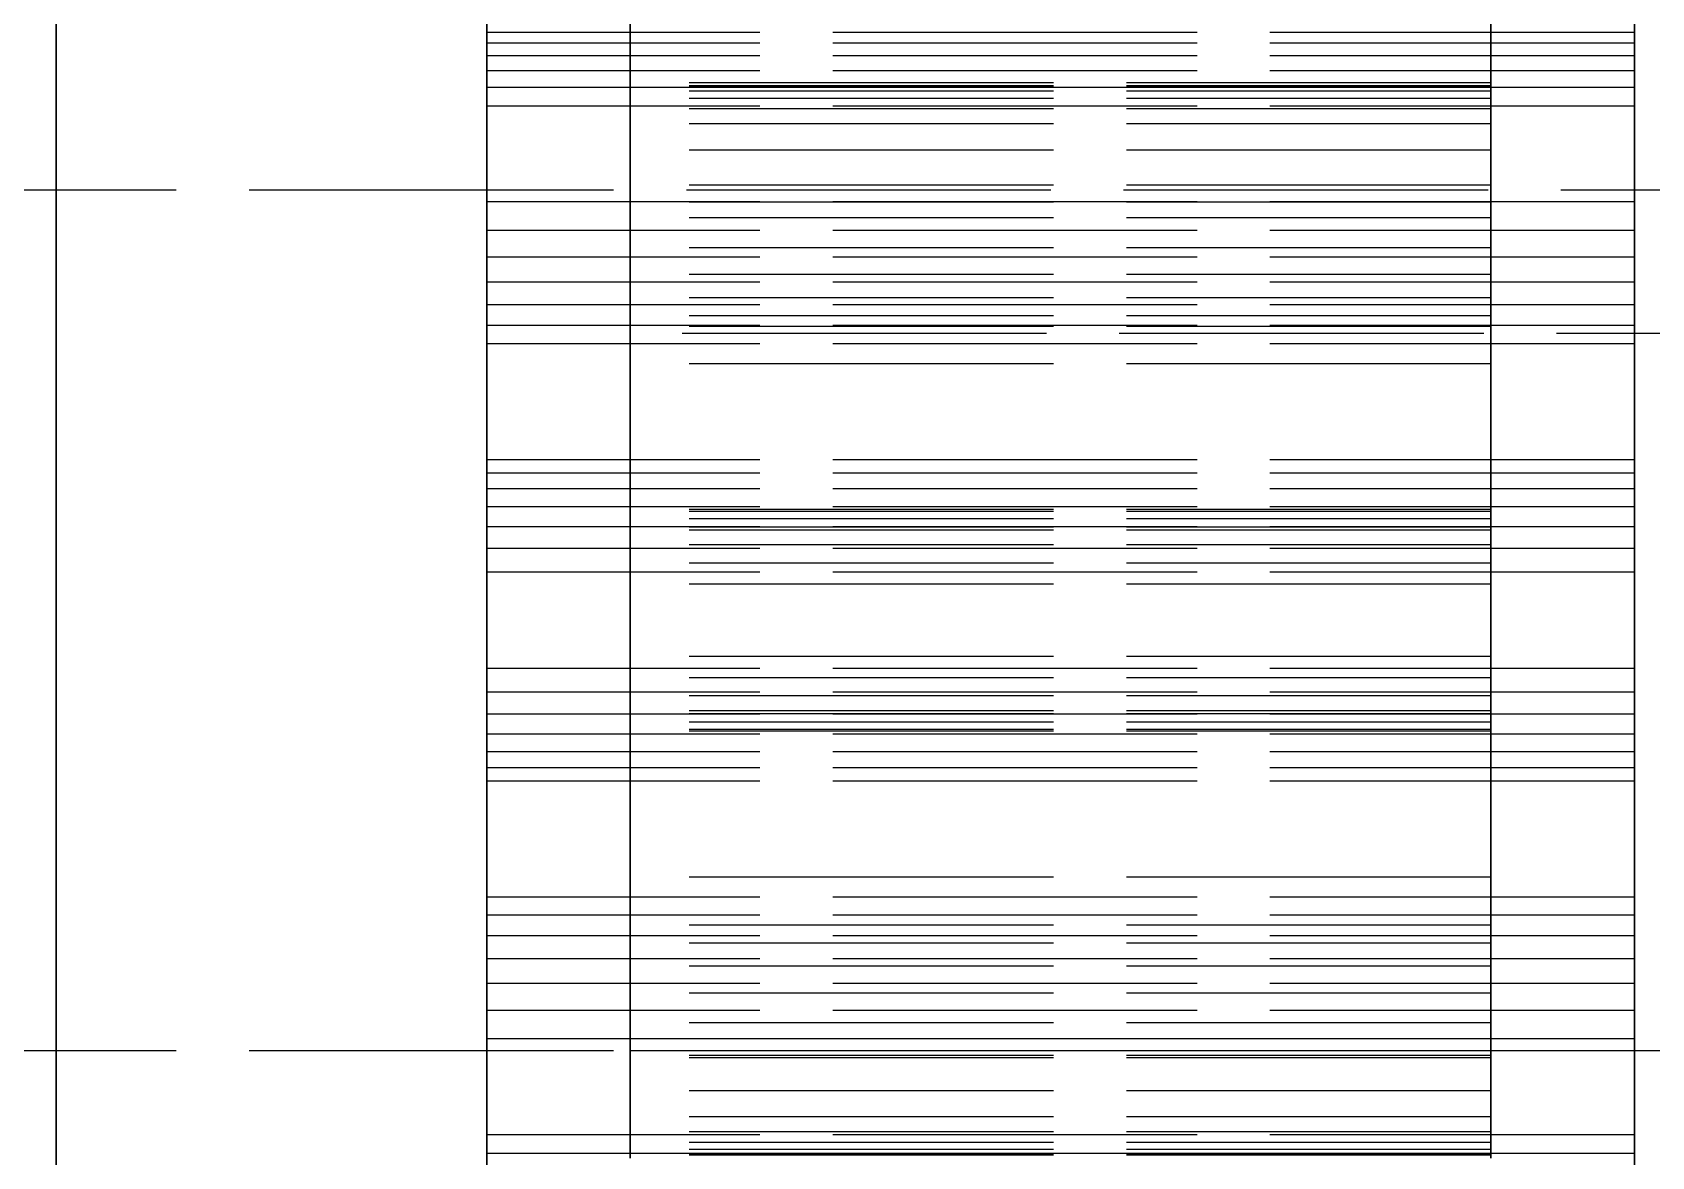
# Model space of a CAD drawing. Header units: millimetres. Extents: x -13 to 272, y -50 to 160.
# Drawn here: x 96.79 to 102.44, y 14.53 to 18.45 of the extents above; entities that cross this region are included whole.
import ezdxf

# ---------------------------------------------------------------- set-up
doc = ezdxf.new("R2010")
doc.units = ezdxf.units.MM
doc.linetypes.add('DASHED', pattern=[1.524, 1.27, -0.254])
doc.layers.add('HIDDEN', color=8, linetype='DASHED')
doc.layers.add('VISIBLE', color=7, linetype='CONTINUOUS')

msp = doc.modelspace()

# ---------------------------------------------------------------- linework, layer by layer
at = {"layer": 'HIDDEN'}
for points in [[(96.875, 24.395), (96.875, 23.6331), (96.875, 22.87119), (96.875, 22.10929), (96.875, 21.34738), (96.875, 20.58548), (96.875, 19.82357), (96.875, 19.06167), (96.875, 18.29976), (96.875, 17.53786), (96.875, 16.77595), (96.875, 16.01405), (96.875, 15.25214), (96.875, 14.49024), (96.875, 13.72833), (96.875, 12.96643), (96.875, 12.20452), (96.875, 11.44262), (96.875, 10.68071), (96.875, 9.91881), (96.875, 9.1569), (96.875, 8.395)], [(98.375, 24.42675), (98.375, 23.72833), (98.375, 23.02992), (98.375, 22.33151), (98.375, 21.6331), (98.375, 20.93468), (98.375, 20.23627), (98.375, 19.53786), (98.375, 18.83944), (98.375, 18.14103), (98.375, 17.44262), (98.375, 16.74421), (98.375, 16.04579), (98.375, 15.34738), (98.375, 14.64897), (98.375, 13.95056), (98.375, 13.25214), (98.375, 12.55373), (98.375, 11.85532), (98.375, 11.1569), (98.375, 10.45849), (98.375, 9.76008), (98.375, 9.06167), (98.375, 8.36325)], [(98.375, 16.395), (98.375, 16.74421), (98.375, 17.09341), (98.375, 17.44262), (98.375, 17.79183), (98.375, 18.14103), (98.375, 18.49024), (98.375, 18.83944), (98.375, 19.18865), (98.375, 19.53786), (98.375, 19.88706), (98.375, 20.23627), (98.375, 20.58548), (98.375, 20.93468), (98.375, 21.28389), (98.375, 21.6331), (98.375, 21.9823), (98.375, 22.33151), (98.375, 22.68071), (98.375, 23.02992), (98.375, 23.37913), (98.375, 23.72833), (98.375, 24.07754)], [(98.875, 18.26967), (98.875, 18.6202)], [(98.875, 18.6202), (98.875, 18.26967)], [(101.875, 18.26967), (101.875, 18.6202)], [(101.875, 18.6202), (101.875, 18.26967)], [(96.875, 18.53786), (96.875, 18.37913), (96.875, 18.2204), (96.875, 18.06167), (96.875, 17.90294), (96.875, 17.74421), (96.875, 17.58548), (96.875, 17.42675), (96.875, 17.26802), (96.875, 17.10929), (96.875, 16.95056), (96.875, 16.79183), (96.875, 16.6331), (96.875, 16.47437), (96.875, 16.31563), (96.875, 16.1569), (96.875, 15.99817), (96.875, 15.83944), (96.875, 15.68071), (96.875, 15.52198), (96.875, 15.36325), (96.875, 15.20452), (96.875, 15.04579), (96.875, 14.88706), (96.875, 14.72833), (96.875, 14.5696), (96.875, 14.41087)], [(96.875, 18.53786), (96.875, 18.37913), (96.875, 18.2204), (96.875, 18.06167), (96.875, 17.90294), (96.875, 17.74421), (96.875, 17.58548), (96.875, 17.42675), (96.875, 17.26802), (96.875, 17.10929), (96.875, 16.95056), (96.875, 16.79183), (96.875, 16.6331), (96.875, 16.47437), (96.875, 16.31563), (96.875, 16.1569), (96.875, 15.99817), (96.875, 15.83944), (96.875, 15.68071), (96.875, 15.52198), (96.875, 15.36325), (96.875, 15.20452), (96.875, 15.04579), (96.875, 14.88706), (96.875, 14.72833), (96.875, 14.5696), (96.875, 14.41087)], [(98.375, 18.56167), (98.375, 18.35532), (98.375, 18.14897), (98.375, 17.94262), (98.375, 17.73627), (98.375, 17.52992), (98.375, 17.32357), (98.375, 17.11722), (98.375, 16.91087), (98.375, 16.70452), (98.375, 16.49817), (98.375, 16.29183), (98.375, 16.08548), (98.375, 15.87913), (98.375, 15.67278), (98.375, 15.46643), (98.375, 15.26008), (98.375, 15.05373), (98.375, 14.84738), (98.375, 14.64103), (98.375, 14.43468)], [(98.375, 16.395), (98.375, 16.69857), (98.375, 17.00214), (98.375, 17.30571), (98.375, 17.60929), (98.375, 17.91286), (98.375, 18.21643), (98.375, 18.52)], [(98.375, 18.52), (98.375, 17.91286), (98.375, 17.30571), (98.375, 16.69857), (98.375, 16.09143), (98.375, 15.48429), (98.375, 14.87714), (98.375, 14.27), (98.375, 13.66286), (98.375, 13.05571), (98.375, 12.44857), (98.375, 11.84143), (98.375, 11.23429), (98.375, 10.62714), (98.375, 10.02), (98.375, 9.41286), (98.375, 8.80571), (98.375, 8.19857)], [(102.375, 16.395), (102.375, 16.69857), (102.375, 17.00214), (102.375, 17.30571), (102.375, 17.60929), (102.375, 17.91286), (102.375, 18.21643), (102.375, 18.52)], [(102.375, 18.52), (102.375, 17.91286), (102.375, 17.30571), (102.375, 16.69857), (102.375, 16.09143), (102.375, 15.48429), (102.375, 14.87714), (102.375, 14.27), (102.375, 13.66286), (102.375, 13.05571), (102.375, 12.44857), (102.375, 11.84143), (102.375, 11.23429), (102.375, 10.62714), (102.375, 10.02), (102.375, 9.41286), (102.375, 8.80571), (102.375, 8.19857)], [(96.875, 16.395), (96.875, 16.45849), (96.875, 16.52198), (96.875, 16.58548), (96.875, 16.64897), (96.875, 16.71246), (96.875, 16.77595), (96.875, 16.83944), (96.875, 16.90294), (96.875, 16.96643), (96.875, 17.02992), (96.875, 17.09341), (96.875, 17.1569), (96.875, 17.2204), (96.875, 17.28389), (96.875, 17.34738), (96.875, 17.41087), (96.875, 17.47437), (96.875, 17.53786), (96.875, 17.60135), (96.875, 17.66484), (96.875, 17.72833), (96.875, 17.79183), (96.875, 17.85532), (96.875, 17.91881), (96.875, 17.9823), (96.875, 18.04579), (96.875, 18.10929), (96.875, 18.17278), (96.875, 18.23627), (96.875, 18.29976), (96.875, 18.36325), (96.875, 18.42675), (96.875, 18.49024)], [(96.875, 18.49024), (96.875, 18.36325), (96.875, 18.23627), (96.875, 18.10929), (96.875, 17.9823), (96.875, 17.85532), (96.875, 17.72833), (96.875, 17.60135), (96.875, 17.47437), (96.875, 17.34738), (96.875, 17.2204), (96.875, 17.09341), (96.875, 16.96643), (96.875, 16.83944), (96.875, 16.71246), (96.875, 16.58548), (96.875, 16.45849), (96.875, 16.33151), (96.875, 16.20452), (96.875, 16.07754), (96.875, 15.95056), (96.875, 15.82357), (96.875, 15.69659), (96.875, 15.5696), (96.875, 15.44262), (96.875, 15.31563), (96.875, 15.18865), (96.875, 15.06167), (96.875, 14.93468), (96.875, 14.8077), (96.875, 14.68071), (96.875, 14.55373), (96.875, 14.42675)], [(96.875, 16.395), (96.875, 16.47437), (96.875, 16.55373), (96.875, 16.6331), (96.875, 16.71246), (96.875, 16.79183), (96.875, 16.87119), (96.875, 16.95056), (96.875, 17.02992), (96.875, 17.10929), (96.875, 17.18865), (96.875, 17.26802), (96.875, 17.34738), (96.875, 17.42675), (96.875, 17.50611), (96.875, 17.58548), (96.875, 17.66484), (96.875, 17.74421), (96.875, 17.82357), (96.875, 17.90294), (96.875, 17.9823), (96.875, 18.06167), (96.875, 18.14103), (96.875, 18.2204), (96.875, 18.29976), (96.875, 18.37913), (96.875, 18.45849)], [(96.875, 16.395), (96.875, 16.47437), (96.875, 16.55373), (96.875, 16.6331), (96.875, 16.71246), (96.875, 16.79183), (96.875, 16.87119), (96.875, 16.95056), (96.875, 17.02992), (96.875, 17.10929), (96.875, 17.18865), (96.875, 17.26802), (96.875, 17.34738), (96.875, 17.42675), (96.875, 17.50611), (96.875, 17.58548), (96.875, 17.66484), (96.875, 17.74421), (96.875, 17.82357), (96.875, 17.90294), (96.875, 17.9823), (96.875, 18.06167), (96.875, 18.14103), (96.875, 18.2204), (96.875, 18.29976), (96.875, 18.37913), (96.875, 18.45849)], [(98.375, 16.395), (98.375, 16.49817), (98.375, 16.60135), (98.375, 16.70452), (98.375, 16.8077), (98.375, 16.91087), (98.375, 17.01405), (98.375, 17.11722), (98.375, 17.2204), (98.375, 17.32357), (98.375, 17.42675), (98.375, 17.52992), (98.375, 17.6331), (98.375, 17.73627), (98.375, 17.83944), (98.375, 17.94262), (98.375, 18.04579), (98.375, 18.14897), (98.375, 18.25214), (98.375, 18.35532), (98.375, 18.45849)], [(98.375, 18.40794), (98.375, 18.44509)], [(98.375, 18.44509), (98.375, 18.40794)], [(102.375, 18.44509), (98.375, 18.44509)], [(98.375, 18.36327), (98.375, 18.40794)], [(98.375, 18.40794), (98.375, 18.36327)], [(102.375, 18.40794), (98.375, 18.40794)], [(102.375, 18.40794), (98.375, 18.40794)], [(102.375, 18.40794), (102.375, 18.44509)], [(102.375, 18.44509), (102.375, 18.40794)], [(102.375, 18.36327), (102.375, 18.40794)], [(102.375, 18.40794), (102.375, 18.36327)], [(98.375, 18.31156), (98.375, 18.36327)], [(98.375, 18.36327), (98.375, 18.31156)], [(102.375, 18.36327), (98.375, 18.36327)], [(102.375, 18.36327), (98.375, 18.36327)], [(102.375, 18.31156), (102.375, 18.36327)], [(102.375, 18.36327), (102.375, 18.31156)], [(98.375, 18.25319), (98.375, 18.31156)], [(98.375, 18.31156), (98.375, 18.25319)], [(102.375, 18.31156), (98.375, 18.31156)], [(102.375, 18.31156), (98.375, 18.31156)], [(102.375, 18.25319), (102.375, 18.31156)], [(102.375, 18.31156), (102.375, 18.25319)], [(98.375, 18.18843), (98.375, 18.25319)], [(98.375, 18.25319), (98.375, 18.18843)], [(102.375, 18.25319), (98.375, 18.25319)], [(102.375, 18.25319), (98.375, 18.25319)], [(98.875, 17.85316), (98.875, 18.26967)], [(98.875, 18.26967), (98.875, 17.85316)], [(101.875, 18.26967), (98.875, 18.26967)], [(101.875, 18.26967), (98.875, 18.26967)], [(98.875, 18.25301), (98.875, 18.25859)], [(98.875, 18.25859), (98.875, 18.25423)], [(98.875, 18.25423), (98.875, 18.25859)], [(98.875, 18.25859), (98.875, 18.25301)], [(101.875, 18.25859), (98.875, 18.25859)], [(101.875, 18.25859), (98.875, 18.25859)], [(98.875, 18.25423), (98.875, 18.23976)], [(98.875, 18.23976), (98.875, 18.25423)], [(101.875, 18.25423), (98.875, 18.25423)], [(101.875, 18.25423), (98.875, 18.25423)], [(98.875, 18.03472), (98.875, 18.25301)], [(98.875, 18.25301), (98.875, 18.03472)], [(101.875, 18.25301), (98.875, 18.25301)], [(101.875, 18.25301), (98.875, 18.25301)], [(98.875, 18.23976), (98.875, 18.21475)], [(98.875, 18.21475), (98.875, 18.23976)], [(101.875, 18.23976), (98.875, 18.23976)], [(101.875, 18.23976), (98.875, 18.23976)], [(101.875, 17.85316), (101.875, 18.26967)], [(101.875, 18.26967), (101.875, 17.85316)], [(101.875, 18.25301), (101.875, 18.25859)], [(101.875, 18.25859), (101.875, 18.25423)], [(101.875, 18.25423), (101.875, 18.25859)], [(101.875, 18.25859), (101.875, 18.25301)], [(101.875, 18.25423), (101.875, 18.23976)], [(101.875, 18.23976), (101.875, 18.25423)], [(101.875, 18.03472), (101.875, 18.25301)], [(101.875, 18.25301), (101.875, 18.03472)], [(101.875, 18.23976), (101.875, 18.21475)], [(101.875, 18.21475), (101.875, 18.23976)], [(102.375, 18.18843), (102.375, 18.25319)], [(102.375, 18.25319), (102.375, 18.18843)], [(98.375, 17.85388), (98.375, 18.18843)], [(98.375, 18.18843), (98.375, 17.85388)], [(102.375, 18.18843), (98.375, 18.18843)], [(102.375, 18.18843), (98.375, 18.18843)], [(98.875, 18.21475), (98.875, 18.17811)], [(98.875, 18.17811), (98.875, 18.21475)], [(101.875, 18.21475), (98.875, 18.21475)], [(101.875, 18.21475), (98.875, 18.21475)], [(98.875, 18.17811), (98.875, 18.12581)], [(98.875, 18.12581), (98.875, 18.17811)], [(101.875, 18.17811), (98.875, 18.17811)], [(101.875, 18.17811), (98.875, 18.17811)], [(101.875, 18.21475), (101.875, 18.17811)], [(101.875, 18.17811), (101.875, 18.21475)], [(101.875, 18.17811), (101.875, 18.12581)], [(101.875, 18.12581), (101.875, 18.17811)], [(102.375, 17.85388), (102.375, 18.18843)], [(102.375, 18.18843), (102.375, 17.85388)], [(98.875, 18.12581), (98.875, 17.85316)], [(98.875, 17.85316), (98.875, 18.12581)], [(101.875, 18.12581), (98.875, 18.12581)], [(101.875, 18.12581), (98.875, 18.12581)], [(101.875, 18.12581), (101.875, 17.85316)], [(101.875, 17.85316), (101.875, 18.12581)], [(98.875, 17.91201), (98.875, 18.03472)], [(98.875, 18.03472), (98.875, 17.91201)], [(101.875, 18.03472), (98.875, 18.03472)], [(101.875, 18.03472), (98.875, 18.03472)], [(101.875, 17.91201), (101.875, 18.03472)], [(101.875, 18.03472), (101.875, 17.91201)], [(147.585, 17.895), (90.875, 17.895)], [(98.875, 17.79819), (98.875, 17.91201)], [(98.875, 17.91201), (98.875, 17.79819)], [(101.875, 17.91201), (98.875, 17.91201)], [(101.875, 17.91201), (98.875, 17.91201)], [(101.875, 17.79819), (101.875, 17.91201)], [(101.875, 17.91201), (101.875, 17.79819)], [(98.375, 17.75434), (98.375, 17.85388)], [(98.375, 17.85388), (98.375, 17.75434)], [(102.375, 17.85388), (98.375, 17.85388)], [(102.375, 17.85388), (98.375, 17.85388)], [(101.875, 17.85316), (98.875, 17.85316)], [(101.875, 17.85316), (98.875, 17.85316)], [(102.375, 17.75434), (102.375, 17.85388)], [(102.375, 17.85388), (102.375, 17.75434)], [(98.875, 17.69403), (98.875, 17.79819)], [(98.875, 17.79819), (98.875, 17.69403)], [(101.875, 17.79819), (98.875, 17.79819)], [(101.875, 17.79819), (98.875, 17.79819)], [(101.875, 17.69403), (101.875, 17.79819)], [(101.875, 17.79819), (101.875, 17.69403)], [(98.375, 17.66113), (98.375, 17.75434)], [(98.375, 17.75434), (98.375, 17.66113)], [(102.375, 17.75434), (98.375, 17.75434)], [(102.375, 17.75434), (98.375, 17.75434)], [(102.375, 17.66113), (102.375, 17.75434)], [(102.375, 17.75434), (102.375, 17.66113)], [(98.875, 17.60059), (98.875, 17.69403)], [(98.875, 17.69403), (98.875, 17.60059)], [(101.875, 17.69403), (98.875, 17.69403)], [(101.875, 17.69403), (98.875, 17.69403)], [(101.875, 17.60059), (101.875, 17.69403)], [(101.875, 17.69403), (101.875, 17.60059)], [(98.375, 17.57454), (98.375, 17.66113)], [(98.375, 17.66113), (98.375, 17.57454)], [(102.375, 17.66113), (98.375, 17.66113)], [(102.375, 17.66113), (98.375, 17.66113)], [(102.375, 17.57454), (102.375, 17.66113)], [(102.375, 17.66113), (102.375, 17.57454)], [(98.375, 17.49496), (98.375, 17.57454)], [(98.375, 17.57454), (98.375, 17.49496)], [(102.375, 17.57454), (98.375, 17.57454)], [(102.375, 17.57454), (98.375, 17.57454)], [(98.875, 17.51971), (98.875, 17.60059)], [(98.875, 17.60059), (98.875, 17.51971)], [(101.875, 17.60059), (98.875, 17.60059)], [(101.875, 17.60059), (98.875, 17.60059)], [(101.875, 17.51971), (101.875, 17.60059)], [(101.875, 17.60059), (101.875, 17.51971)], [(102.375, 17.49496), (102.375, 17.57454)], [(102.375, 17.57454), (102.375, 17.49496)], [(98.375, 17.42291), (98.375, 17.49496)], [(98.375, 17.49496), (98.375, 17.42291)], [(102.375, 17.49496), (98.375, 17.49496)], [(102.375, 17.49496), (98.375, 17.49496)], [(98.875, 17.45668), (98.875, 17.51971)], [(98.875, 17.51971), (98.875, 17.45668)], [(101.875, 17.51971), (98.875, 17.51971)], [(101.875, 17.51971), (98.875, 17.51971)], [(101.875, 17.45668), (101.875, 17.51971)], [(101.875, 17.51971), (101.875, 17.45668)], [(102.375, 17.42291), (102.375, 17.49496)], [(102.375, 17.49496), (102.375, 17.42291)], [(98.875, 17.28944), (98.875, 17.45668)], [(98.875, 17.45668), (98.875, 17.28944)], [(101.875, 17.45668), (98.875, 17.45668)], [(101.875, 17.45668), (98.875, 17.45668)], [(101.875, 17.28944), (101.875, 17.45668)], [(101.875, 17.45668), (101.875, 17.28944)], [(98.375, 17.35911), (98.375, 17.42291)], [(98.375, 17.42291), (98.375, 17.35911)], [(102.375, 17.42291), (98.375, 17.42291)], [(102.375, 17.42291), (98.375, 17.42291)], [(98.875, 17.42), (98.875, 17.37952), (98.875, 17.33905), (98.875, 17.29857), (98.875, 17.2581), (98.875, 17.21762), (98.875, 17.17714), (98.875, 17.13667), (98.875, 17.09619), (98.875, 17.05571), (98.875, 17.01524), (98.875, 16.97476), (98.875, 16.93429), (98.875, 16.89381), (98.875, 16.85333), (98.875, 16.81286), (98.875, 16.77238), (98.875, 16.7319), (98.875, 16.69143), (98.875, 16.65095), (98.875, 16.61048), (98.875, 16.57), (98.875, 16.52952), (98.875, 16.48905), (98.875, 16.44857), (98.875, 16.4081), (98.875, 16.36762), (98.875, 16.32714), (98.875, 16.28667), (98.875, 16.24619), (98.875, 16.20571), (98.875, 16.16524), (98.875, 16.12476), (98.875, 16.08429), (98.875, 16.04381), (98.875, 16.00333), (98.875, 15.96286), (98.875, 15.92238), (98.875, 15.8819), (98.875, 15.84143), (98.875, 15.80095), (98.875, 15.76048), (98.875, 15.72), (98.875, 15.67952), (98.875, 15.63905), (98.875, 15.59857), (98.875, 15.5581), (98.875, 15.51762), (98.875, 15.47714), (98.875, 15.43667), (98.875, 15.39619), (98.875, 15.35571), (98.875, 15.31524), (98.875, 15.27476), (98.875, 15.23429), (98.875, 15.19381), (98.875, 15.15333), (98.875, 15.11286), (98.875, 15.07238), (98.875, 15.0319), (98.875, 14.99143), (98.875, 14.95095), (98.875, 14.91048), (98.875, 14.87)], [(98.875, 14.87), (98.875, 14.91048), (98.875, 14.95095), (98.875, 14.99143), (98.875, 15.0319), (98.875, 15.07238), (98.875, 15.11286), (98.875, 15.15333), (98.875, 15.19381), (98.875, 15.23429), (98.875, 15.27476), (98.875, 15.31524), (98.875, 15.35571), (98.875, 15.39619), (98.875, 15.43667), (98.875, 15.47714), (98.875, 15.51762), (98.875, 15.5581), (98.875, 15.59857), (98.875, 15.63905), (98.875, 15.67952), (98.875, 15.72), (98.875, 15.76048), (98.875, 15.80095), (98.875, 15.84143), (98.875, 15.8819), (98.875, 15.92238), (98.875, 15.96286), (98.875, 16.00333), (98.875, 16.04381), (98.875, 16.08429), (98.875, 16.12476), (98.875, 16.16524), (98.875, 16.20571), (98.875, 16.24619), (98.875, 16.28667), (98.875, 16.32714), (98.875, 16.36762), (98.875, 16.4081), (98.875, 16.44857), (98.875, 16.48905), (98.875, 16.52952), (98.875, 16.57), (98.875, 16.61048), (98.875, 16.65095), (98.875, 16.69143), (98.875, 16.7319), (98.875, 16.77238), (98.875, 16.81286), (98.875, 16.85333), (98.875, 16.89381), (98.875, 16.93429), (98.875, 16.97476), (98.875, 17.01524), (98.875, 17.05571), (98.875, 17.09619), (98.875, 17.13667), (98.875, 17.17714), (98.875, 17.21762), (98.875, 17.2581), (98.875, 17.29857), (98.875, 17.33905), (98.875, 17.37952), (98.875, 17.42)], [(101.875, 17.42), (98.875, 17.42)], [(101.875, 17.42), (98.875, 17.42)], [(98.875, 16.395), (98.875, 16.41087), (98.875, 16.42675), (98.875, 16.44262), (98.875, 16.45849), (98.875, 16.47437), (98.875, 16.49024), (98.875, 16.50611), (98.875, 16.52198), (98.875, 16.53786), (98.875, 16.55373), (98.875, 16.5696), (98.875, 16.58548), (98.875, 16.60135), (98.875, 16.61722), (98.875, 16.6331), (98.875, 16.64897), (98.875, 16.66484), (98.875, 16.68071), (98.875, 16.69659), (98.875, 16.71246), (98.875, 16.72833), (98.875, 16.74421), (98.875, 16.76008), (98.875, 16.77595), (98.875, 16.79183), (98.875, 16.8077), (98.875, 16.82357), (98.875, 16.83944), (98.875, 16.85532), (98.875, 16.87119), (98.875, 16.88706), (98.875, 16.90294), (98.875, 16.91881), (98.875, 16.93468), (98.875, 16.95056), (98.875, 16.96643), (98.875, 16.9823), (98.875, 16.99817), (98.875, 17.01405), (98.875, 17.02992), (98.875, 17.04579), (98.875, 17.06167), (98.875, 17.07754), (98.875, 17.09341), (98.875, 17.10929), (98.875, 17.12516), (98.875, 17.14103), (98.875, 17.1569), (98.875, 17.17278), (98.875, 17.18865), (98.875, 17.20452), (98.875, 17.2204), (98.875, 17.23627), (98.875, 17.25214), (98.875, 17.26802), (98.875, 17.28389), (98.875, 17.29976), (98.875, 17.31563), (98.875, 17.33151), (98.875, 17.34738), (98.875, 17.36325), (98.875, 17.37913), (98.875, 17.395)], [(103.374, 17.395), (98.875, 17.395)], [(103.374, 17.395), (98.875, 17.395)], [(98.875, 17.395), (98.875, 17.35532), (98.875, 17.31563), (98.875, 17.27595), (98.875, 17.23627), (98.875, 17.19659), (98.875, 17.1569), (98.875, 17.11722), (98.875, 17.07754), (98.875, 17.03786), (98.875, 16.99817), (98.875, 16.95849), (98.875, 16.91881), (98.875, 16.87913), (98.875, 16.83944), (98.875, 16.79976), (98.875, 16.76008), (98.875, 16.7204), (98.875, 16.68071), (98.875, 16.64103), (98.875, 16.60135), (98.875, 16.56167), (98.875, 16.52198), (98.875, 16.4823), (98.875, 16.44262), (98.875, 16.40294), (98.875, 16.36325), (98.875, 16.32357), (98.875, 16.28389), (98.875, 16.24421), (98.875, 16.20452), (98.875, 16.16484), (98.875, 16.12516), (98.875, 16.08548), (98.875, 16.04579), (98.875, 16.00611), (98.875, 15.96643), (98.875, 15.92675), (98.875, 15.88706), (98.875, 15.84738), (98.875, 15.8077), (98.875, 15.76802), (98.875, 15.72833), (98.875, 15.68865), (98.875, 15.64897), (98.875, 15.60929), (98.875, 15.5696), (98.875, 15.52992), (98.875, 15.49024), (98.875, 15.45056), (98.875, 15.41087), (98.875, 15.37119), (98.875, 15.33151), (98.875, 15.29183), (98.875, 15.25214), (98.875, 15.21246), (98.875, 15.17278), (98.875, 15.1331), (98.875, 15.09341), (98.875, 15.05373), (98.875, 15.01405), (98.875, 14.97437), (98.875, 14.93468), (98.875, 14.895)], [(101.875, 17.42), (101.875, 17.37952), (101.875, 17.33905), (101.875, 17.29857), (101.875, 17.2581), (101.875, 17.21762), (101.875, 17.17714), (101.875, 17.13667), (101.875, 17.09619), (101.875, 17.05571), (101.875, 17.01524), (101.875, 16.97476), (101.875, 16.93429), (101.875, 16.89381), (101.875, 16.85333), (101.875, 16.81286), (101.875, 16.77238), (101.875, 16.7319), (101.875, 16.69143), (101.875, 16.65095), (101.875, 16.61048), (101.875, 16.57), (101.875, 16.52952), (101.875, 16.48905), (101.875, 16.44857), (101.875, 16.4081), (101.875, 16.36762), (101.875, 16.32714), (101.875, 16.28667), (101.875, 16.24619), (101.875, 16.20571), (101.875, 16.16524), (101.875, 16.12476), (101.875, 16.08429), (101.875, 16.04381), (101.875, 16.00333), (101.875, 15.96286), (101.875, 15.92238), (101.875, 15.8819), (101.875, 15.84143), (101.875, 15.80095), (101.875, 15.76048), (101.875, 15.72), (101.875, 15.67952), (101.875, 15.63905), (101.875, 15.59857), (101.875, 15.5581), (101.875, 15.51762), (101.875, 15.47714), (101.875, 15.43667), (101.875, 15.39619), (101.875, 15.35571), (101.875, 15.31524), (101.875, 15.27476), (101.875, 15.23429), (101.875, 15.19381), (101.875, 15.15333), (101.875, 15.11286), (101.875, 15.07238), (101.875, 15.0319), (101.875, 14.99143), (101.875, 14.95095), (101.875, 14.91048), (101.875, 14.87)], [(101.875, 14.87), (101.875, 14.91048), (101.875, 14.95095), (101.875, 14.99143), (101.875, 15.0319), (101.875, 15.07238), (101.875, 15.11286), (101.875, 15.15333), (101.875, 15.19381), (101.875, 15.23429), (101.875, 15.27476), (101.875, 15.31524), (101.875, 15.35571), (101.875, 15.39619), (101.875, 15.43667), (101.875, 15.47714), (101.875, 15.51762), (101.875, 15.5581), (101.875, 15.59857), (101.875, 15.63905), (101.875, 15.67952), (101.875, 15.72), (101.875, 15.76048), (101.875, 15.80095), (101.875, 15.84143), (101.875, 15.8819), (101.875, 15.92238), (101.875, 15.96286), (101.875, 16.00333), (101.875, 16.04381), (101.875, 16.08429), (101.875, 16.12476), (101.875, 16.16524), (101.875, 16.20571), (101.875, 16.24619), (101.875, 16.28667), (101.875, 16.32714), (101.875, 16.36762), (101.875, 16.4081), (101.875, 16.44857), (101.875, 16.48905), (101.875, 16.52952), (101.875, 16.57), (101.875, 16.61048), (101.875, 16.65095), (101.875, 16.69143), (101.875, 16.7319), (101.875, 16.77238), (101.875, 16.81286), (101.875, 16.85333), (101.875, 16.89381), (101.875, 16.93429), (101.875, 16.97476), (101.875, 17.01524), (101.875, 17.05571), (101.875, 17.09619), (101.875, 17.13667), (101.875, 17.17714), (101.875, 17.21762), (101.875, 17.2581), (101.875, 17.29857), (101.875, 17.33905), (101.875, 17.37952), (101.875, 17.42)], [(102.375, 17.35911), (102.375, 17.42291)], [(102.375, 17.42291), (102.375, 17.35911)], [(98.375, 16.95483), (98.375, 17.35911)], [(98.375, 17.35911), (98.375, 16.95483)], [(102.375, 17.35911), (98.375, 17.35911)], [(102.375, 17.35911), (98.375, 17.35911)], [(102.375, 16.95483), (102.375, 17.35911)], [(102.375, 17.35911), (102.375, 16.95483)], [(98.875, 16.72047), (98.875, 17.28944)], [(98.875, 17.28944), (98.875, 16.72047)], [(101.875, 17.28944), (98.875, 17.28944)], [(101.875, 17.28944), (98.875, 17.28944)], [(101.875, 16.72047), (101.875, 17.28944)], [(101.875, 17.28944), (101.875, 16.72047)], [(98.375, 16.90828), (98.375, 16.95483)], [(98.375, 16.95483), (98.375, 16.90828)], [(102.375, 16.95483), (98.375, 16.95483)], [(102.375, 16.95483), (98.375, 16.95483)], [(102.375, 16.90828), (102.375, 16.95483)], [(102.375, 16.95483), (102.375, 16.90828)], [(98.375, 16.85345), (98.375, 16.90828)], [(98.375, 16.90828), (98.375, 16.85345)], [(102.375, 16.90828), (98.375, 16.90828)], [(102.375, 16.90828), (98.375, 16.90828)], [(102.375, 16.85345), (102.375, 16.90828)], [(102.375, 16.90828), (102.375, 16.85345)], [(98.375, 16.79105), (98.375, 16.85345)], [(98.375, 16.85345), (98.375, 16.79105)], [(102.375, 16.85345), (98.375, 16.85345)], [(102.375, 16.85345), (98.375, 16.85345)], [(102.375, 16.79105), (102.375, 16.85345)], [(102.375, 16.85345), (102.375, 16.79105)], [(98.375, 16.72161), (98.375, 16.79105)], [(98.375, 16.79105), (98.375, 16.72161)], [(102.375, 16.79105), (98.375, 16.79105)], [(102.375, 16.79105), (98.375, 16.79105)], [(98.875, 16.77513), (98.875, 16.78132)], [(98.875, 16.78132), (98.875, 16.72047)], [(98.875, 16.78132), (98.875, 16.77513)], [(98.875, 16.72047), (98.875, 16.78132)], [(101.875, 16.78132), (98.875, 16.78132)], [(101.875, 16.78132), (98.875, 16.78132)], [(98.875, 16.74958), (98.875, 16.77513)], [(98.875, 16.77513), (98.875, 16.74958)], [(101.875, 16.77513), (98.875, 16.77513)], [(101.875, 16.77513), (98.875, 16.77513)], [(101.875, 16.77513), (101.875, 16.78132)], [(101.875, 16.78132), (101.875, 16.72047)], [(101.875, 16.78132), (101.875, 16.77513)], [(101.875, 16.72047), (101.875, 16.78132)], [(101.875, 16.74958), (101.875, 16.77513)], [(101.875, 16.77513), (101.875, 16.74958)], [(102.375, 16.72161), (102.375, 16.79105)], [(102.375, 16.79105), (102.375, 16.72161)], [(98.375, 16.64549), (98.375, 16.72161)], [(98.375, 16.72161), (98.375, 16.64549)], [(102.375, 16.72161), (98.375, 16.72161)], [(102.375, 16.72161), (98.375, 16.72161)], [(98.875, 16.71008), (98.875, 16.74958)], [(98.875, 16.74958), (98.875, 16.71008)], [(101.875, 16.74958), (98.875, 16.74958)], [(101.875, 16.74958), (98.875, 16.74958)], [(101.875, 16.72047), (98.875, 16.72047)], [(101.875, 16.72047), (98.875, 16.72047)], [(98.875, 16.65829), (98.875, 16.71008)], [(98.875, 16.71008), (98.875, 16.65829)], [(101.875, 16.71008), (98.875, 16.71008)], [(101.875, 16.71008), (98.875, 16.71008)], [(101.875, 16.71008), (101.875, 16.74958)], [(101.875, 16.74958), (101.875, 16.71008)], [(101.875, 16.65829), (101.875, 16.71008)], [(101.875, 16.71008), (101.875, 16.65829)], [(102.375, 16.64549), (102.375, 16.72161)], [(102.375, 16.72161), (102.375, 16.64549)], [(98.875, 16.5951), (98.875, 16.65829)], [(98.875, 16.65829), (98.875, 16.5951)], [(101.875, 16.65829), (98.875, 16.65829)], [(101.875, 16.65829), (98.875, 16.65829)], [(101.875, 16.5951), (101.875, 16.65829)], [(101.875, 16.65829), (101.875, 16.5951)], [(98.375, 16.56299), (98.375, 16.64549)], [(98.375, 16.64549), (98.375, 16.56299)], [(102.375, 16.64549), (98.375, 16.64549)], [(102.375, 16.64549), (98.375, 16.64549)], [(98.875, 16.52103), (98.875, 16.5951)], [(98.875, 16.5951), (98.875, 16.52103)], [(101.875, 16.5951), (98.875, 16.5951)], [(101.875, 16.5951), (98.875, 16.5951)], [(101.875, 16.52103), (101.875, 16.5951)], [(101.875, 16.5951), (101.875, 16.52103)], [(102.375, 16.56299), (102.375, 16.64549)], [(102.375, 16.64549), (102.375, 16.56299)], [(98.375, 16.22701), (98.375, 16.56299)], [(98.375, 16.56299), (98.375, 16.22701)], [(102.375, 16.56299), (98.375, 16.56299)], [(102.375, 16.56299), (98.375, 16.56299)], [(102.375, 16.22701), (102.375, 16.56299)], [(102.375, 16.56299), (102.375, 16.22701)], [(98.875, 16.26897), (98.875, 16.52103)], [(98.875, 16.52103), (98.875, 16.26897)], [(101.875, 16.52103), (98.875, 16.52103)], [(101.875, 16.52103), (98.875, 16.52103)], [(101.875, 16.26897), (101.875, 16.52103)], [(101.875, 16.52103), (101.875, 16.26897)], [(96.875, 14.49024), (96.875, 14.5696), (96.875, 14.64897), (96.875, 14.72833), (96.875, 14.8077), (96.875, 14.88706), (96.875, 14.96643), (96.875, 15.04579), (96.875, 15.12516), (96.875, 15.20452), (96.875, 15.28389), (96.875, 15.36325), (96.875, 15.44262), (96.875, 15.52198), (96.875, 15.60135), (96.875, 15.68071), (96.875, 15.76008), (96.875, 15.83944), (96.875, 15.91881), (96.875, 15.99817), (96.875, 16.07754), (96.875, 16.1569), (96.875, 16.23627), (96.875, 16.31563), (96.875, 16.395)], [(96.875, 14.49024), (96.875, 14.5696), (96.875, 14.64897), (96.875, 14.72833), (96.875, 14.8077), (96.875, 14.88706), (96.875, 14.96643), (96.875, 15.04579), (96.875, 15.12516), (96.875, 15.20452), (96.875, 15.28389), (96.875, 15.36325), (96.875, 15.44262), (96.875, 15.52198), (96.875, 15.60135), (96.875, 15.68071), (96.875, 15.76008), (96.875, 15.83944), (96.875, 15.91881), (96.875, 15.99817), (96.875, 16.07754), (96.875, 16.1569), (96.875, 16.23627), (96.875, 16.31563), (96.875, 16.395)], [(96.875, 14.49024), (96.875, 14.55373), (96.875, 14.61722), (96.875, 14.68071), (96.875, 14.74421), (96.875, 14.8077), (96.875, 14.87119), (96.875, 14.93468), (96.875, 14.99817), (96.875, 15.06167), (96.875, 15.12516), (96.875, 15.18865), (96.875, 15.25214), (96.875, 15.31563), (96.875, 15.37913), (96.875, 15.44262), (96.875, 15.50611), (96.875, 15.5696), (96.875, 15.6331), (96.875, 15.69659), (96.875, 15.76008), (96.875, 15.82357), (96.875, 15.88706), (96.875, 15.95056), (96.875, 16.01405), (96.875, 16.07754), (96.875, 16.14103), (96.875, 16.20452), (96.875, 16.26802), (96.875, 16.33151), (96.875, 16.395)], [(98.375, 14.43468), (98.375, 14.53786), (98.375, 14.64103), (98.375, 14.74421), (98.375, 14.84738), (98.375, 14.95056), (98.375, 15.05373), (98.375, 15.1569), (98.375, 15.26008), (98.375, 15.36325), (98.375, 15.46643), (98.375, 15.5696), (98.375, 15.67278), (98.375, 15.77595), (98.375, 15.87913), (98.375, 15.9823), (98.375, 16.08548), (98.375, 16.18865), (98.375, 16.29183), (98.375, 16.395)], [(98.375, 8.36325), (98.375, 8.71246), (98.375, 9.06167), (98.375, 9.41087), (98.375, 9.76008), (98.375, 10.10929), (98.375, 10.45849), (98.375, 10.8077), (98.375, 11.1569), (98.375, 11.50611), (98.375, 11.85532), (98.375, 12.20452), (98.375, 12.55373), (98.375, 12.90294), (98.375, 13.25214), (98.375, 13.60135), (98.375, 13.95056), (98.375, 14.29976), (98.375, 14.64897), (98.375, 14.99817), (98.375, 15.34738), (98.375, 15.69659), (98.375, 16.04579), (98.375, 16.395)], [(98.375, 12.145), (98.375, 12.44857), (98.375, 12.75214), (98.375, 13.05571), (98.375, 13.35929), (98.375, 13.66286), (98.375, 13.96643), (98.375, 14.27), (98.375, 14.57357), (98.375, 14.87714), (98.375, 15.18071), (98.375, 15.48429), (98.375, 15.78786), (98.375, 16.09143), (98.375, 16.395)], [(98.875, 14.895), (98.875, 14.91881), (98.875, 14.94262), (98.875, 14.96643), (98.875, 14.99024), (98.875, 15.01405), (98.875, 15.03786), (98.875, 15.06167), (98.875, 15.08548), (98.875, 15.10929), (98.875, 15.1331), (98.875, 15.1569), (98.875, 15.18071), (98.875, 15.20452), (98.875, 15.22833), (98.875, 15.25214), (98.875, 15.27595), (98.875, 15.29976), (98.875, 15.32357), (98.875, 15.34738), (98.875, 15.37119), (98.875, 15.395), (98.875, 15.41881), (98.875, 15.44262), (98.875, 15.46643), (98.875, 15.49024), (98.875, 15.51405), (98.875, 15.53786), (98.875, 15.56167), (98.875, 15.58548), (98.875, 15.60929), (98.875, 15.6331), (98.875, 15.6569), (98.875, 15.68071), (98.875, 15.70452), (98.875, 15.72833), (98.875, 15.75214), (98.875, 15.77595), (98.875, 15.79976), (98.875, 15.82357), (98.875, 15.84738), (98.875, 15.87119), (98.875, 15.895), (98.875, 15.91881), (98.875, 15.94262), (98.875, 15.96643), (98.875, 15.99024), (98.875, 16.01405), (98.875, 16.03786), (98.875, 16.06167), (98.875, 16.08548), (98.875, 16.10929), (98.875, 16.1331), (98.875, 16.1569), (98.875, 16.18071), (98.875, 16.20452), (98.875, 16.22833), (98.875, 16.25214), (98.875, 16.27595), (98.875, 16.29976), (98.875, 16.32357), (98.875, 16.34738), (98.875, 16.37119), (98.875, 16.395)], [(102.375, 12.145), (102.375, 12.44857), (102.375, 12.75214), (102.375, 13.05571), (102.375, 13.35929), (102.375, 13.66286), (102.375, 13.96643), (102.375, 14.27), (102.375, 14.57357), (102.375, 14.87714), (102.375, 15.18071), (102.375, 15.48429), (102.375, 15.78786), (102.375, 16.09143), (102.375, 16.395)], [(98.875, 16.1949), (98.875, 16.26897)], [(98.875, 16.26897), (98.875, 16.1949)], [(101.875, 16.26897), (98.875, 16.26897)], [(101.875, 16.26897), (98.875, 16.26897)], [(101.875, 16.1949), (101.875, 16.26897)], [(101.875, 16.26897), (101.875, 16.1949)], [(98.375, 16.14451), (98.375, 16.22701)], [(98.375, 16.22701), (98.375, 16.14451)], [(102.375, 16.22701), (98.375, 16.22701)], [(102.375, 16.22701), (98.375, 16.22701)], [(102.375, 16.14451), (102.375, 16.22701)], [(102.375, 16.22701), (102.375, 16.14451)], [(98.375, 16.06839), (98.375, 16.14451)], [(98.375, 16.14451), (98.375, 16.06839)], [(102.375, 16.14451), (98.375, 16.14451)], [(102.375, 16.14451), (98.375, 16.14451)], [(98.875, 16.13171), (98.875, 16.1949)], [(98.875, 16.1949), (98.875, 16.13171)], [(101.875, 16.1949), (98.875, 16.1949)], [(101.875, 16.1949), (98.875, 16.1949)], [(101.875, 16.13171), (101.875, 16.1949)], [(101.875, 16.1949), (101.875, 16.13171)], [(102.375, 16.06839), (102.375, 16.14451)], [(102.375, 16.14451), (102.375, 16.06839)], [(98.875, 16.07992), (98.875, 16.13171)], [(98.875, 16.13171), (98.875, 16.07992)], [(101.875, 16.13171), (98.875, 16.13171)], [(101.875, 16.13171), (98.875, 16.13171)], [(101.875, 16.07992), (101.875, 16.13171)], [(101.875, 16.13171), (101.875, 16.07992)], [(98.375, 15.99895), (98.375, 16.06839)], [(98.375, 16.06839), (98.375, 15.99895)], [(102.375, 16.06839), (98.375, 16.06839)], [(102.375, 16.06839), (98.375, 16.06839)], [(98.875, 16.04042), (98.875, 16.07992)], [(98.875, 16.07992), (98.875, 16.04042)], [(101.875, 16.07992), (98.875, 16.07992)], [(101.875, 16.07992), (98.875, 16.07992)], [(101.875, 16.06953), (98.875, 16.06953)], [(98.875, 16.06953), (98.875, 16.00868)], [(98.875, 15.50056), (98.875, 16.06953)], [(98.875, 16.06953), (98.875, 15.50056)], [(98.875, 16.00868), (98.875, 16.06953)], [(101.875, 16.06953), (98.875, 16.06953)], [(98.875, 16.01487), (98.875, 16.04042)], [(98.875, 16.04042), (98.875, 16.01487)], [(101.875, 16.04042), (98.875, 16.04042)], [(101.875, 16.04042), (98.875, 16.04042)], [(101.875, 16.04042), (101.875, 16.07992)], [(101.875, 16.07992), (101.875, 16.04042)], [(101.875, 16.06953), (101.875, 16.00868)], [(101.875, 15.50056), (101.875, 16.06953)], [(101.875, 16.06953), (101.875, 15.50056)], [(101.875, 16.00868), (101.875, 16.06953)], [(101.875, 16.01487), (101.875, 16.04042)], [(101.875, 16.04042), (101.875, 16.01487)], [(102.375, 15.99895), (102.375, 16.06839)], [(102.375, 16.06839), (102.375, 15.99895)], [(98.375, 15.93655), (98.375, 15.99895)], [(98.375, 15.99895), (98.375, 15.93655)], [(102.375, 15.99895), (98.375, 15.99895)], [(102.375, 15.99895), (98.375, 15.99895)], [(101.875, 16.01487), (98.875, 16.01487)], [(98.875, 16.00868), (98.875, 16.01487)], [(98.875, 16.01487), (98.875, 16.00868)], [(101.875, 16.01487), (98.875, 16.01487)], [(101.875, 16.00868), (98.875, 16.00868)], [(101.875, 16.00868), (98.875, 16.00868)], [(101.875, 16.00868), (101.875, 16.01487)], [(101.875, 16.01487), (101.875, 16.00868)], [(102.375, 15.93655), (102.375, 15.99895)], [(102.375, 15.99895), (102.375, 15.93655)], [(98.375, 15.88172), (98.375, 15.93655)], [(98.375, 15.93655), (98.375, 15.88172)], [(102.375, 15.93655), (98.375, 15.93655)], [(102.375, 15.93655), (98.375, 15.93655)], [(102.375, 15.88172), (102.375, 15.93655)], [(102.375, 15.93655), (102.375, 15.88172)], [(98.375, 15.83517), (98.375, 15.88172)], [(98.375, 15.88172), (98.375, 15.83517)], [(102.375, 15.88172), (98.375, 15.88172)], [(102.375, 15.88172), (98.375, 15.88172)], [(102.375, 15.83517), (102.375, 15.88172)], [(102.375, 15.88172), (102.375, 15.83517)], [(98.375, 15.83517), (98.375, 15.43089)], [(98.375, 15.43089), (98.375, 15.83517)], [(102.375, 15.83517), (98.375, 15.83517)], [(102.375, 15.83517), (98.375, 15.83517)], [(102.375, 15.83517), (102.375, 15.43089)], [(102.375, 15.43089), (102.375, 15.83517)], [(101.875, 15.50056), (98.875, 15.50056)], [(98.875, 15.33332), (98.875, 15.50056)], [(98.875, 15.50056), (98.875, 15.33332)], [(101.875, 15.50056), (98.875, 15.50056)], [(101.875, 15.33332), (101.875, 15.50056)], [(101.875, 15.50056), (101.875, 15.33332)], [(98.375, 15.43089), (98.375, 15.36709)], [(98.375, 15.36709), (98.375, 15.43089)], [(102.375, 15.43089), (98.375, 15.43089)], [(102.375, 15.43089), (98.375, 15.43089)], [(102.375, 15.43089), (102.375, 15.36709)], [(102.375, 15.36709), (102.375, 15.43089)], [(98.375, 15.36709), (98.375, 15.29504)], [(98.375, 15.29504), (98.375, 15.36709)], [(102.375, 15.36709), (98.375, 15.36709)], [(102.375, 15.36709), (98.375, 15.36709)], [(102.375, 15.36709), (102.375, 15.29504)], [(102.375, 15.29504), (102.375, 15.36709)], [(98.375, 15.29504), (98.375, 15.21546)], [(98.375, 15.21546), (98.375, 15.29504)], [(102.375, 15.29504), (98.375, 15.29504)], [(102.375, 15.29504), (98.375, 15.29504)], [(98.875, 15.27029), (98.875, 15.33332)], [(98.875, 15.33332), (98.875, 15.27029)], [(101.875, 15.33332), (98.875, 15.33332)], [(101.875, 15.33332), (98.875, 15.33332)], [(101.875, 15.27029), (101.875, 15.33332)], [(101.875, 15.33332), (101.875, 15.27029)], [(102.375, 15.29504), (102.375, 15.21546)], [(102.375, 15.21546), (102.375, 15.29504)], [(98.875, 15.18941), (98.875, 15.27029)], [(98.875, 15.27029), (98.875, 15.18941)], [(101.875, 15.27029), (98.875, 15.27029)], [(101.875, 15.27029), (98.875, 15.27029)], [(101.875, 15.18941), (101.875, 15.27029)], [(101.875, 15.27029), (101.875, 15.18941)], [(98.375, 15.21546), (98.375, 15.12887)], [(98.375, 15.12887), (98.375, 15.21546)], [(102.375, 15.21546), (98.375, 15.21546)], [(102.375, 15.21546), (98.375, 15.21546)], [(98.875, 15.09597), (98.875, 15.18941)], [(98.875, 15.18941), (98.875, 15.09597)], [(101.875, 15.18941), (98.875, 15.18941)], [(101.875, 15.18941), (98.875, 15.18941)], [(101.875, 15.09597), (101.875, 15.18941)], [(101.875, 15.18941), (101.875, 15.09597)], [(102.375, 15.21546), (102.375, 15.12887)], [(102.375, 15.12887), (102.375, 15.21546)], [(98.375, 15.12887), (98.375, 15.03566)], [(98.375, 15.03566), (98.375, 15.12887)], [(102.375, 15.12887), (98.375, 15.12887)], [(102.375, 15.12887), (98.375, 15.12887)], [(102.375, 15.12887), (102.375, 15.03566)], [(102.375, 15.03566), (102.375, 15.12887)], [(98.875, 14.99181), (98.875, 15.09597)], [(98.875, 15.09597), (98.875, 14.99181)], [(101.875, 15.09597), (98.875, 15.09597)], [(101.875, 15.09597), (98.875, 15.09597)], [(101.875, 14.99181), (101.875, 15.09597)], [(101.875, 15.09597), (101.875, 14.99181)], [(98.375, 15.03566), (98.375, 14.93612)], [(98.375, 14.93612), (98.375, 15.03566)], [(102.375, 15.03566), (98.375, 15.03566)], [(102.375, 15.03566), (98.375, 15.03566)], [(102.375, 15.03566), (102.375, 14.93612)], [(102.375, 14.93612), (102.375, 15.03566)], [(98.875, 14.87799), (98.875, 14.99181)], [(98.875, 14.99181), (98.875, 14.87799)], [(101.875, 14.99181), (98.875, 14.99181)], [(101.875, 14.99181), (98.875, 14.99181)], [(101.875, 14.87799), (101.875, 14.99181)], [(101.875, 14.99181), (101.875, 14.87799)], [(98.375, 14.93612), (98.375, 14.60157)], [(98.375, 14.60157), (98.375, 14.93612)], [(102.375, 14.93612), (98.375, 14.93612)], [(102.375, 14.93612), (98.375, 14.93612)], [(98.875, 14.93684), (98.875, 14.66419)], [(98.875, 14.52033), (98.875, 14.93684)], [(98.875, 14.93684), (98.875, 14.52033)], [(98.875, 14.66419), (98.875, 14.93684)], [(101.875, 14.93684), (98.875, 14.93684)], [(101.875, 14.93684), (98.875, 14.93684)], [(101.875, 14.93684), (101.875, 14.66419)], [(101.875, 14.52033), (101.875, 14.93684)], [(101.875, 14.93684), (101.875, 14.52033)], [(101.875, 14.66419), (101.875, 14.93684)], [(102.375, 14.93612), (102.375, 14.60157)], [(102.375, 14.60157), (102.375, 14.93612)], [(147.585, 14.895), (90.875, 14.895)], [(104.375, 14.895), (98.875, 14.895)], [(98.875, 14.75528), (98.875, 14.87799)], [(98.875, 14.87799), (98.875, 14.75528)], [(101.875, 14.87799), (98.875, 14.87799)], [(101.875, 14.87799), (98.875, 14.87799)], [(101.875, 14.87), (98.875, 14.87)], [(101.875, 14.75528), (101.875, 14.87799)], [(101.875, 14.87799), (101.875, 14.75528)], [(98.875, 14.53699), (98.875, 14.75528)], [(98.875, 14.75528), (98.875, 14.53699)], [(101.875, 14.75528), (98.875, 14.75528)], [(101.875, 14.75528), (98.875, 14.75528)], [(101.875, 14.53699), (101.875, 14.75528)], [(101.875, 14.75528), (101.875, 14.53699)], [(98.875, 14.66419), (98.875, 14.61189)], [(98.875, 14.61189), (98.875, 14.66419)], [(101.875, 14.66419), (98.875, 14.66419)], [(101.875, 14.66419), (98.875, 14.66419)], [(101.875, 14.66419), (101.875, 14.61189)], [(101.875, 14.61189), (101.875, 14.66419)], [(98.375, 14.60157), (98.375, 14.53681)], [(98.375, 14.53681), (98.375, 14.60157)], [(102.375, 14.60157), (98.375, 14.60157)], [(102.375, 14.60157), (98.375, 14.60157)], [(98.875, 14.61189), (98.875, 14.57525)], [(98.875, 14.57525), (98.875, 14.61189)], [(101.875, 14.61189), (98.875, 14.61189)], [(101.875, 14.61189), (98.875, 14.61189)], [(98.875, 14.57525), (98.875, 14.55024)], [(98.875, 14.55024), (98.875, 14.57525)], [(101.875, 14.57525), (98.875, 14.57525)], [(101.875, 14.57525), (98.875, 14.57525)], [(101.875, 14.61189), (101.875, 14.57525)], [(101.875, 14.57525), (101.875, 14.61189)], [(101.875, 14.57525), (101.875, 14.55024)], [(101.875, 14.55024), (101.875, 14.57525)], [(102.375, 14.60157), (102.375, 14.53681)], [(102.375, 14.53681), (102.375, 14.60157)], [(98.375, 14.53681), (98.375, 14.47844)], [(98.375, 14.47844), (98.375, 14.53681)], [(102.375, 14.53681), (98.375, 14.53681)], [(102.375, 14.53681), (98.375, 14.53681)], [(98.875, 14.55024), (98.875, 14.53577)], [(98.875, 14.53577), (98.875, 14.55024)], [(101.875, 14.55024), (98.875, 14.55024)], [(101.875, 14.55024), (98.875, 14.55024)], [(98.875, 14.53141), (98.875, 14.53699)], [(98.875, 14.53699), (98.875, 14.53141)], [(101.875, 14.53699), (98.875, 14.53699)], [(101.875, 14.53699), (98.875, 14.53699)], [(98.875, 14.53577), (98.875, 14.53141)], [(98.875, 14.53141), (98.875, 14.53577)], [(101.875, 14.53577), (98.875, 14.53577)], [(101.875, 14.53577), (98.875, 14.53577)], [(101.875, 14.53141), (98.875, 14.53141)], [(101.875, 14.53141), (98.875, 14.53141)], [(101.875, 14.55024), (101.875, 14.53577)], [(101.875, 14.53577), (101.875, 14.55024)], [(101.875, 14.53141), (101.875, 14.53699)], [(101.875, 14.53699), (101.875, 14.53141)], [(101.875, 14.53577), (101.875, 14.53141)], [(101.875, 14.53141), (101.875, 14.53577)], [(102.375, 14.53681), (102.375, 14.47844)], [(102.375, 14.47844), (102.375, 14.53681)]]:
    msp.add_lwpolyline(points, dxfattribs=at)
at = {"layer": 'VISIBLE'}
for points in [[(96.875, 16.395), (96.875, 16.77595), (96.875, 17.1569), (96.875, 17.53786), (96.875, 17.91881), (96.875, 18.29976), (96.875, 18.68071), (96.875, 19.06167), (96.875, 19.44262), (96.875, 19.82357), (96.875, 20.20452), (96.875, 20.58548), (96.875, 20.96643), (96.875, 21.34738), (96.875, 21.72833), (96.875, 22.10929), (96.875, 22.49024), (96.875, 22.87119), (96.875, 23.25214), (96.875, 23.6331), (96.875, 24.01405)], [(96.875, 8.395), (96.875, 8.77595), (96.875, 9.1569), (96.875, 9.53786), (96.875, 9.91881), (96.875, 10.29976), (96.875, 10.68071), (96.875, 11.06167), (96.875, 11.44262), (96.875, 11.82357), (96.875, 12.20452), (96.875, 12.58548), (96.875, 12.96643), (96.875, 13.34738), (96.875, 13.72833), (96.875, 14.10929), (96.875, 14.49024), (96.875, 14.87119), (96.875, 15.25214), (96.875, 15.6331), (96.875, 16.01405), (96.875, 16.395)]]:
    msp.add_lwpolyline(points, dxfattribs=at)

doc.saveas('drawing.dxf')
